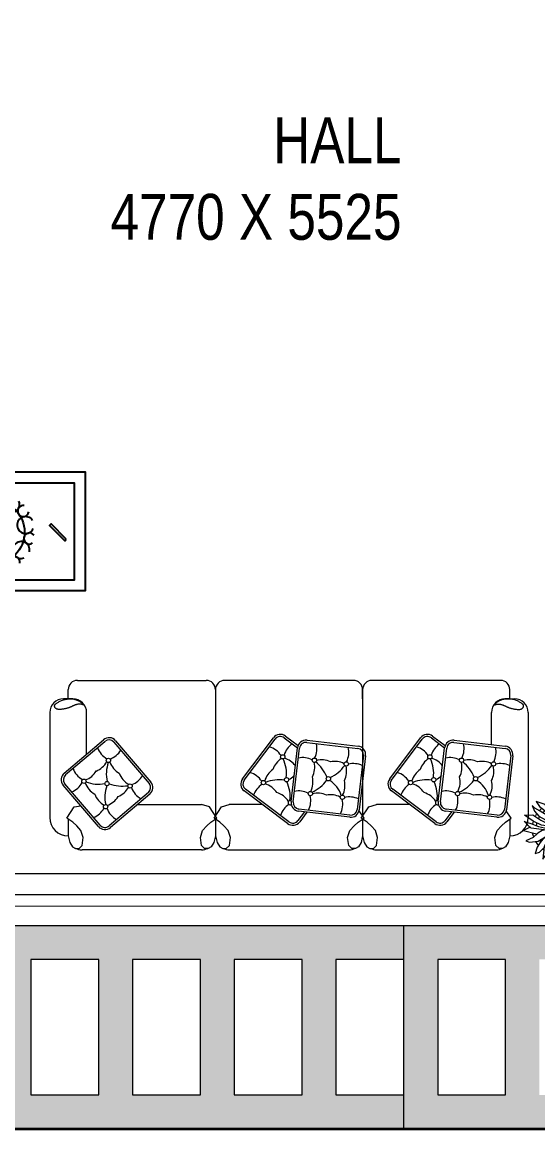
# Model space of a CAD drawing. Header units: millimetres. Extents: x 19543921 to 20171754, y -3528062 to -3222959.
# Drawn here: x 19586765 to 19589047, y -3297071 to -3292172 of the extents above; entities that cross this region are included whole.
import ezdxf

# ---------------------------------------------------------------- set-up
doc = ezdxf.new("R2010")
doc.units = ezdxf.units.MM
doc.header["$MEASUREMENT"] = 0
for name, color, linetype, lineweight in [('EDIFICIO', 5, 'Continuous', 0), ('ele 1', 24, 'Continuous', 35), ('FURNITURE', 34, 'Continuous', 5), ('hach', 8, 'Continuous', 0), ('text', 142, 'Continuous', 9), ('Windows', 4, 'Continuous', 13)]:
    doc.layers.add(name, color=color, linetype=linetype, lineweight=lineweight)
doc.layers.add('MUEBLES', color=1, linetype='Continuous')
doc.styles.add('DIM', font='arial.ttf', dxfattribs={"width": 0.8, "height": 45})
doc.linetypes.add('ZIGZAG', pattern='A,0.0001,-0.2,[131,ltypeshp.shx,S=0.2,R=0,X=-0.2,Y=0],-0.4,[131,ltypeshp.shx,S=0.2,R=180,X=0.2,Y=0],-0.2', length=0.8001)

# ---------------------------------------------------------------- blocks, each defined once
blk = doc.blocks.new('MACETERA')
at = {"color": 1}
blk.add_line((0, 0), (-0.0229, 0.006), dxfattribs=at)
for points in [[(0, 0), (-0.0087, 0.0433), (0.0011, 0.1319), (-0.0009, 0.1841), (0.0079, 0.2415), (0.0127, 0.254), (0.0205, 0.2175), (0.0244, 0.158), (0.0225, 0.1017), (0.0119, 0.0455)], [(-0.0229, 0.0493), (-0.0788, 0.0923), (-0.1304, 0.1236), (-0.1683, 0.1476), (-0.1898, 0.1674), (-0.1722, 0.1236), (-0.1401, 0.0871), (-0.0895, 0.06), (-0.0457, 0.036), (0, 0)], [(-0.0528, 0.1193), (-0.0924, 0.1747), (-0.1586, 0.1966), (-0.1352, 0.1591), (-0.072, 0.1121), (-0.0388, 0.0819)], [(-0.006, 0.0672), (-0.0252, 0.11), (-0.033, 0.182), (-0.069, 0.23), (-0.0866, 0.2373), (-0.0778, 0.1904), (-0.0447, 0.0965), (0, 0)], [(0.0243, 0.1529), (0.0585, 0.1945), (0.0751, 0.2248), (0.0741, 0.2425), (0.0858, 0.2248), (0.0799, 0.1966), (0.0429, 0.1361), (0.0172, 0.075)], [(0.0702, 0.0638), (0.1179, 0.0892), (0.1773, 0.0996), (0.2299, 0.1059), (0.1948, 0.0777), (0.1471, 0.0506), (0.114, 0.0391), (0.0848, 0.0287), (0, 0)], [(0.039, 0.0965), (0.0916, 0.1591), (0.0799, 0.1121)], [(-0.203, 0.0051), (-0.2521, -0.0193), (-0.1557, -0.0423)], [(-0.1012, -0.0141), (-0.1966, -0.0005), (-0.218, 0.0182), (-0.2345, 0.0401), (-0.2472, 0.0474), (-0.1995, 0.0339), (-0.143, 0.012), (-0.0768, -0.0026), (-0.0415, -0.0066)], [(0.054, -0.0422), (0.1296, -0.0683), (0.1783, -0.085), (0.2338, -0.0955), (0.188, -0.0673), (0.1345, -0.0402), (0, 0)], [(0.1647, 0.001), (0.226, -0.0204), (0.2532, -0.0131), (0.2231, -0.0381), (0.1705, -0.0308), (0.0511, -0.0153)], [(-0.0978, -0.0684), (-0.1304, -0.1059), (-0.1518, -0.1414), (-0.1674, -0.1883), (-0.1352, -0.1789), (-0.1021, -0.1455)], [(0.0196, -0.157), (0.0488, -0.1987), (0.0527, -0.1341)], [(0.042, -0.0882), (0.0527, -0.1341), (0.1033, -0.1946), (0.1354, -0.2112), (0.1228, -0.1852), (0.1013, -0.1351)]]:
    blk.add_lwpolyline(points, dxfattribs=at)
for points in [[(0, 0), (0.0069, 0.0339), (0.0322, 0.0934), (0.0877, 0.1163), (0.1305, 0.1643), (0.15, 0.206), (0.1383, 0.1413), (0.0984, 0.0975), (0.0828, 0.0777), (0.0527, 0.0443), (0.0283, 0.0276)], [(-0.034, 0.0088), (-0.1187, 0.0203), (-0.182, 0.0495), (-0.2452, 0.0954), (-0.1839, 0.0965), (-0.1255, 0.0568), (-0.0229, 0.006)], [(-0.0583, -0.0089), (-0.1138, -0.0172), (-0.1469, -0.037), (-0.182, -0.0694), (-0.2345, -0.0955), (-0.2073, -0.1038), (-0.144, -0.0965), (-0.0788, -0.0569), (0, 0)], [(0, 0), (-0.0632, -0.0715), (-0.1002, -0.1361), (-0.1099, -0.229), (-0.0885, -0.2008), (-0.0603, -0.1393)], [(0, 0), (-0.0213, -0.0736), (-0.0281, -0.1455), (-0.0165, -0.1935), (0.0069, -0.254), (0.0196, -0.1862), (0.0176, -0.1226), (0.003, -0.0715)], [(0, 0), (0.1237, 0.0276), (0.1666, 0.0433), (0.2006, 0.0412), (0.2406, 0.0349), (0.2532, 0.0287), (0.2269, 0.0182), (0.1851, 0.0005), (0.1374, 0.0015), (0.077, 0.0026)], [(0.0439, -0.0902), (0.0897, -0.1288), (0.1305, -0.1507), (0.1792, -0.1758), (0.1617, -0.1487), (0.1228, -0.1007), (0.0819, -0.06), (0.041, -0.0339), (0, 0)]]:
    blk.add_lwpolyline(points, close=True, dxfattribs=at)
at = {"layer": 'EDIFICIO', "color": 2}
for radius, start, end in [(0.1899, 112.18986, 117.04438), (0.1899, 90.18022, 100.43418), (0.1899, 75.62464, 83.19147), (0.1899, 52.51779, 69.5104), (0.1899, 145.27977, 152.18091), (0.1599, 147.07013, 153.37559), (0.1899, 128.2978, 136.36205), (0.1599, 125.36928, 134.04205), (0.1599, 112.71118, 115.42305), (0.1599, 89.99792, 100.85275), (0.1599, 80.76523, 81.29406), (0.1599, 62.33594, 71.60053), (0.1599, 53.32214, 57.94411), (0.1599, 36.11624, 45.90285), (0.1899, 31.74931, 46.17972), (0.1899, 163.84793, 170.26185), (0.1599, 165.50757, 172.45164), (0.1599, 15.195, 20.25689), (0.1899, 13.78435, 21.7469), (0.1899, 358.55985, 1.70023), (0.1899, 189.61752, 199.51332), (0.1599, 321.23554, 333.976), (0.1599, 343.07913, 350.61453), (0.1899, 341.49497, 350.88203), (0.1899, 210.27274, 220.91211), (0.1599, 213.07705, 217.80629), (0.1899, 233.62841, 237.12016), (0.1599, 246.0356, 261.18887), (0.1599, 276.71321, 278.08473), (0.1599, 288.72071, 294.03457), (0.1899, 305.67193, 310.64568), (0.1899, 319.29041, 335.10196), (0.1899, 245.92891, 264.89169), (0.1899, 275.54345, 282.59253), (0.1899, 285.07477, 296.59446)]:
    blk.add_arc((0.0001, -0.0031), radius, start, end, dxfattribs=at)
blk = doc.blocks.new('maceta1')
for radius in [0.2281, 0.0258]:
    blk.add_circle((0, 0.0258), radius)
for centre, radius, start, end in [((0.0456, 0.2894), 0.0404, 124.26167, 35.294), ((-0.1541, 0.2445), 0.0404, 169.26167, 80.294), ((-0.0521, 0.2612), 0.0617, 123.25437, 65.54304), ((0.1296, 0.2291), 0.0617, 78.25437, 20.54304), ((0.1296, 0.2291), 0.0617, 78.25437, 20.54304), ((-0.2032, 0.1554), 0.0617, 168.25437, 110.54304), ((0.2186, 0.18), 0.0404, 79.26167, 350.294), ((0.2186, 0.18), 0.0404, 79.26167, 350.294), ((-0.2636, 0.0714), 0.0404, 214.26167, 125.294), ((0.2353, 0.0779), 0.0617, 33.25437, 335.54304), ((-0.2353, -0.0262), 0.0617, 213.25437, 155.54304), ((0.2636, -0.0198), 0.0404, 34.26167, 305.294), ((0.2032, -0.1038), 0.0617, 348.25437, 290.54304), ((-0.2186, -0.1283), 0.0404, 259.26167, 170.294), ((-0.1296, -0.1774), 0.0617, 258.25437, 200.54304), ((0.0521, -0.2095), 0.0617, 303.25437, 245.54304), ((0.1541, -0.1928), 0.0404, 349.26167, 260.294), ((-0.0456, -0.2378), 0.0404, 304.26167, 215.294)]:
    blk.add_arc(centre, radius, start, end)
blk = doc.blocks.new('mes1233')
for points in [[(-0.55, 0), (-0.55, 0.9), (0, 0.9), (0, 0)], [(-0.5, 0.05), (-0.5, 0.85), (-0.05, 0.85), (-0.05, 0.05)], [(-0.3111, 0.8111), (-0.2403, 0.7405), (-0.2474, 0.7334), (-0.3181, 0.8041)]]:
    blk.add_lwpolyline(points, close=True)
blk.add_circle((-0.3309, 0.1548), 0.0407)
blk.add_arc((-0.3548, 0.1219), 0.0286, 344.6622, 123.5143)
at = {"xscale": -0.6383929807019431, "yscale": 0.6383929807019431, "zscale": 0.6383929807019431, "rotation": 180}
blk.add_blockref('maceta1', (-0.2786, 0.4884), dxfattribs=at)
blk = doc.blocks.new('block 1')
at = {"layer": 'EDIFICIO', "ltscale": 7}
blk.add_lwpolyline([(19598526, -3261222.8), (19598526, -3261522.8), (19599126, -3261522.8), (19599126, -3261222.8)], close=True, dxfattribs=at)

msp = doc.modelspace()

# ---------------------------------------------------------------- hatches: boundary and pattern name
at = {"layer": 'hach', "linetype": 'Continuous', "ltscale": 1000}
h = msp.add_hatch(dxfattribs=at)
h.set_pattern_fill('GRAVEL', color=256, scale=200)
h.set_pattern_definition([(228.0127875, (4702.881, -25671.991), (-1600, -1800), [26.9072, -2663.8176094]), (184.96974073, (4684.881, -25691.991), (2400, 200), [46.1736, -4571.1849522]), (132.51044708, (4638.881, -25695.991), (2000, -2200), [32.5576, -3223.2065192]), (267.273689006, (4560.881, -25745.991), (200, 4000), [42.0476, -4162.7116083]), (292.83365418, (4558.881, -25787.991), (-1000, 2400), [41.231, -4081.8746256]), (357.273689006, (4574.881, -25825.991), (-4000, 200), [42.0476, -4162.7116083]), (37.694240467, (4616.881, -25827.991), (-2600, -2000), [55.6058, -5504.9697098]), (72.255328375, (4660.881, -25793.991), (1400, 4400), [52.4976, -5197.2642994]), (121.429565615, (4676.881, -25743.991), (-1600, 2600), [42.19, -4176.814622]), (175.23635831, (4654.881, -25707.991), (2200, -200), [48.1664, -2360.1525158]), (222.397437798, (4606.881, -25703.991), (-2400, -2200), [62.2896, -6166.675001]), (138.81407483, (4758.881, -25747.991), (-1400, 1200), [21.2602, -2104.7689625]), (171.46923439, (4742.881, -25733.991), (2600, -400), [40.4474, -4004.3022832]), (225, (4702.88, -25727.99), (-2e-14, -200), [28.2842, -254.5585125]), (203.19859051, (4688.88, -25703.99), (1000, 400), [15.2316, -1507.9230212]), (291.80140949, (4674.88, -25709.99), (-200, 600), [21.5406, -1055.4923614]), (30.96375653, (4682.88, -25729.99), (600, 400), [34.9858, -1131.204579]), (161.56505118, (4712.88, -25711.99), (400, -200), [25.2982, -607.157332]), (16.389540334, (4558.881, -25709.991), (2000, 600), [35.44, -3508.5690293]), (70.34617594, (4592.881, -25699.991), (-800, -2200.000000001), [29.7322, -2943.4815495]), (293.19859051, (4712.88, -25671.99), (-400, 1000), [30.463, -1492.6916212]), (343.610459666, (4724.881, -25699.991), (-2000, 600), [35.44, -3508.5690293]), (339.44395478, (4558.88, -25833.99), (-1000, 400), [34.176, -1674.624749]), (294.77514057, (4590.881, -25845.991), (-1000, 2200), [28.6356, -2834.9286127]), (66.80140949, (4714.88, -25871.99), (400, 1000), [30.463, -1492.6916212]), (17.354024636, (4726.881, -25843.991), (-2600, -800), [33.5262, -3319.0847228]), (69.44395478, (4616.88, -25871.99), (-400, -1000), [17.088, -1691.712749]), (101.30993247, (4702.88, -25871.99), (-200, 800), [10.198, -1009.6059027]), (165.96375653, (4700.88, -25861.99), (600, -200), [41.231, -783.3901251]), (186.00900596, (4660.881, -25851.991), (2000, 200), [38.21, -3782.784635]), (303.69006753, (4682.88, -25747.99), (-200, 400), [28.8444, -692.265855]), (353.157226587, (4698.881, -25771.991), (3400, -400), [50.3588, -4985.5125248]), (60.9453959, (4748.881, -25777.991), (-800, -1400), [20.5912, -2038.5348282]), (90, (4758.88, -25760), (-200, 200), [12, -188]), (120.25643716, (4656.881, -25845.991), (800, -1400), [27.7848, -2750.7039979]), (48.0127875, (4642.881, -25821.991), (1600, 1800), [53.8144, -2636.9104094]), (0, (4678.88, -25782), (200, 200), [52, -148]), (325.30484647, (4730.881, -25781.991), (2000, -1400), [31.6228, -3130.6548602]), (254.0546041, (4756.88, -25799.99), (-200, -800), [29.1204, -1426.9015779]), (207.645975364, (4748.881, -25827.991), (-3800, -2000), [47.413, -4693.8948365]), (175.42607874, (4706.881, -25849.991), (-2600, 200), [50.1598, -4965.8146816])])
h.paths.add_polyline_path([(19588454.1, -3297071.4), (19588454.1, -3296921.4), (19588154.1, -3296921.4), (19588154.1, -3296321.4), (19588454.1, -3296321.4), (19588454.1, -3296171.4), (19583504.1, -3296171.4), (19583504.1, -3297071.4)])
h.paths.add_polyline_path([(19586804.1, -3296921.4), (19586804.1, -3296321.4), (19587104.1, -3296321.4), (19587104.1, -3296921.4)], flags=16)
h.paths.add_polyline_path([(19586654.1, -3296921.4), (19586354.1, -3296921.4), (19586354.1, -3296321.4), (19586654.1, -3296321.4)], flags=16)
h.paths.add_polyline_path([(19587254.1, -3296921.4), (19587254.1, -3296321.4), (19587554.1, -3296321.4), (19587554.1, -3296921.4)], flags=16)
h.paths.add_polyline_path([(19586204.1, -3296921.4), (19585904.1, -3296921.4), (19585904.1, -3296321.4), (19586204.1, -3296321.4)], flags=16)
h.paths.add_polyline_path([(19587704.1, -3296921.4), (19587704.1, -3296321.4), (19588004.1, -3296321.4), (19588004.1, -3296921.4)], flags=16)
h.paths.add_polyline_path([(19585754.1, -3296921.4), (19585454.1, -3296921.4), (19585454.1, -3296321.4), (19585754.1, -3296321.4)], flags=16)
h.paths.add_polyline_path([(19585304.1, -3296921.4), (19585004.1, -3296921.4), (19585004.1, -3296321.4), (19585304.1, -3296321.4)], flags=16)
h.paths.add_polyline_path([(19584854.1, -3296921.4), (19584554.1, -3296921.4), (19584554.1, -3296321.4), (19584854.1, -3296321.4)], flags=16)
h.paths.add_polyline_path([(19584404.1, -3296921.4), (19584104.1, -3296921.4), (19584104.1, -3296321.4), (19584404.1, -3296321.4)], flags=16)
h.paths.add_polyline_path([(19583954.1, -3296921.4), (19583654.1, -3296921.4), (19583654.1, -3296321.4), (19583954.1, -3296321.4)], flags=16)
h = msp.add_hatch(dxfattribs=at)
h.set_pattern_fill('GRAVEL', color=256, scale=100)
h.set_pattern_definition([(228.012787504, (4630.881, -25771.991), (-800, -900), [13.4536, -1331.9088047]), (184.969740728, (4621.881, -25781.991), (1200, 100), [23.0868, -2285.5924761]), (132.510447078, (4598.881, -25783.991), (1000, -1100), [16.2788, -1611.6032596]), (267.273689006, (4559.881, -25808.991), (100, 2000), [21.0238, -2081.35580416]), (292.833654178, (4558.881, -25829.991), (-500, 1200), [20.6155, -2040.9373128]), (357.273689006, (4566.881, -25848.991), (-2000, 100), [21.0238, -2081.35580416]), (37.694240467, (4587.881, -25849.991), (-1300, -1000), [27.8029, -2752.4848549]), (72.255328375, (4609.881, -25832.991), (700, 2200), [26.2488, -2598.6321497]), (121.429565615, (4617.881, -25807.991), (-800, 1300), [21.095, -2088.40731097]), (175.23635831, (4606.881, -25789.991), (1100, -100), [24.0832, -1180.0762579]), (222.397437798, (4582.881, -25787.991), (-1200, -1100), [31.1448, -3083.3375005]), (138.814074834, (4658.881, -25809.991), (-700, 600), [10.6301, -1052.38448127]), (171.46923439, (4650.881, -25802.991), (1300, -200), [20.2237, -2002.1511416]), (225, (4630.88, -25799.99), (-1e-14, -100), [14.1421, -127.27925624]), (203.198590514, (4623.881, -25787.991), (500, 200), [7.6158, -753.9615106]), (291.80140949, (4616.881, -25790.991), (-100, 300), [10.7703, -527.7461807]), (30.96375653, (4620.881, -25800.991), (300, 200), [17.4929, -565.6022895]), (161.56505118, (4635.88, -25791.99), (200, -100), [12.6491, -303.578666]), (16.389540334, (4558.881, -25790.991), (1000, 300), [17.72, -1754.28451467]), (70.34617594, (4575.881, -25785.991), (-400.0000000001, -1100.0000000003), [14.8661, -1471.74077473]), (293.198590514, (4635.881, -25771.991), (-200, 500), [15.2315, -746.3458106]), (343.610459666, (4641.881, -25785.991), (-1000, 300), [17.72, -1754.28451467]), (339.44395478, (4558.881, -25852.991), (-500, 200), [17.088, -837.31237453]), (294.77514057, (4574.881, -25858.991), (-500, 1100), [14.3178, -1417.46430633]), (66.80140949, (4636.881, -25871.991), (200, 500), [15.2315, -746.3458106]), (17.354024636, (4642.881, -25857.991), (-1300, -400), [16.7631, -1659.5423614]), (69.44395478, (4587.881, -25871.991), (-200, -500), [8.544, -845.85637453]), (101.30993247, (4630.881, -25871.991), (-100, 400), [5.099, -504.80295136]), (165.96375653, (4629.88, -25866.99), (300, -100), [20.6155, -391.69506256]), (186.009005957, (4609.881, -25861.991), (1000, 100), [19.105, -1891.39231745]), (303.69006753, (4620.88, -25809.99), (-100, 200), [14.4222, -346.13292755]), (353.157226587, (4628.881, -25821.991), (1700, -200), [25.1794, -2492.7562624]), (60.9453959, (4653.881, -25824.991), (-400, -700), [10.2956, -1019.2674141]), (90, (4658.88, -25815.99), (-100, 100), [6, -94]), (120.256437164, (4607.881, -25858.991), (400, -700), [13.8924, -1375.35199894]), (48.012787504, (4600.881, -25846.991), (800, 900), [26.9072, -1318.4552047]), (0, (4618.88, -25826.99), (100, 100), [26, -74]), (325.30484647, (4644.881, -25826.991), (1000, -700), [15.8114, -1565.3274301]), (254.0546041, (4657.881, -25835.991), (-100, -400), [14.5602, -713.45078893]), (207.645975364, (4653.881, -25849.991), (-1900, -1000), [23.7065, -2346.94741823]), (175.42607874, (4632.881, -25860.991), (-1300, 100), [25.0799, -2482.9073408])])
h.paths.add_polyline_path([(19592654.1, -3296321.4), (19592954.1, -3296321.4), (19592954.1, -3296921.4), (19592654.1, -3296921.4)], flags=16)
h.paths.add_polyline_path([(19592204.1, -3296321.4), (19592504.1, -3296321.4), (19592504.1, -3296921.4), (19592204.1, -3296921.4)], flags=16)
h.paths.add_polyline_path([(19593104.1, -3296321.4), (19593404.1, -3296321.4), (19593404.1, -3296921.4), (19593104.1, -3296921.4)], flags=16)
h.paths.add_polyline_path([(19591754.1, -3296321.4), (19592054.1, -3296321.4), (19592054.1, -3296921.4), (19591754.1, -3296921.4)], flags=16)
h.paths.add_polyline_path([(19593554.1, -3296321.4), (19593854.1, -3296321.4), (19593854.1, -3296921.4), (19593554.1, -3296921.4)], flags=16)
h.paths.add_polyline_path([(19591304.1, -3296321.4), (19591604.1, -3296321.4), (19591604.1, -3296921.4), (19591304.1, -3296921.4)], flags=16)
h.paths.add_polyline_path([(19594004.1, -3296321.4), (19594304.1, -3296321.4), (19594304.1, -3296921.4), (19594004.1, -3296921.4)], flags=16)
h.paths.add_polyline_path([(19590854.1, -3296321.4), (19591154.1, -3296321.4), (19591154.1, -3296921.4), (19590854.1, -3296921.4)], flags=16)
h.paths.add_polyline_path([(19594454.1, -3296321.4), (19594754.1, -3296321.4), (19594754.1, -3296921.4), (19594454.1, -3296921.4)], flags=16)
h.paths.add_polyline_path([(19590404.1, -3296321.4), (19590704.1, -3296321.4), (19590704.1, -3296921.4), (19590404.1, -3296921.4)], flags=16)
h.paths.add_polyline_path([(19594904.1, -3296321.4), (19595204.1, -3296321.4), (19595204.1, -3296921.4), (19594904.1, -3296921.4)], flags=16)
h.paths.add_polyline_path([(19589954.1, -3296321.4), (19590254.1, -3296321.4), (19590254.1, -3296921.4), (19589954.1, -3296921.4)], flags=16)
h.paths.add_polyline_path([(19595354.1, -3296321.4), (19595654.1, -3296321.4), (19595654.1, -3296921.4), (19595354.1, -3296921.4)], flags=16)
h.paths.add_polyline_path([(19589504.1, -3296321.4), (19589804.1, -3296321.4), (19589804.1, -3296921.4), (19589504.1, -3296921.4)], flags=16)
h.paths.add_polyline_path([(19589354.1, -3296321.4), (19589354.1, -3296921.4), (19589054.1, -3296921.4), (19589054.1, -3296321.4)], flags=16)
h.paths.add_polyline_path([(19588904.1, -3296321.4), (19588904.1, -3296921.4), (19588604.1, -3296921.4), (19588604.1, -3296321.4)], flags=16)
h.paths.add_polyline_path([(19595654.1, -3297071.4), (19595654.1, -3296171.4), (19588454.1, -3296171.4), (19588454.1, -3297071.4)])

# ---------------------------------------------------------------- linework, layer by layer
at = {"layer": 'EDIFICIO', "linetype": 'Continuous', "ltscale": 1000}
for p, q in [((19583504.1, -3296171.4), (19596704.1, -3296171.4)), ((19588454.1, -3297071.4), (19588454.1, -3296171.4)), ((19583504.1, -3297071.4), (19596704.1, -3297071.4))]:
    msp.add_line(p, q, dxfattribs=at)
at = {"layer": 'ele 1', "color": 30, "linetype": 'ZIGZAG', "ltscale": 100, "true_color": 0xf26722}
msp.add_lwpolyline([(19597154.1, -3282136.4), (19582609.9, -3282136.4), (19582609.9, -3297071.4), (19597454.1, -3297071.4)], dxfattribs=at)
at = {"layer": 'FURNITURE'}
for p, q in [((19587009.9, -3295086.2), (19587579.9, -3295086.2)), ((19588231.4, -3295086.2), (19587661.4, -3295086.2)), ((19588882.8, -3295086.2), (19588312.8, -3295086.2)), ((19586947.8, -3295172.4), (19586952, -3295171.2)), ((19586989.6, -3295167.6), (19586948.9, -3295167.6)), ((19586952, -3295171.2), (19586956.2, -3295170.2)), ((19586956.2, -3295170.2), (19586960.4, -3295169.3)), ((19586960.4, -3295169.3), (19586964.5, -3295168.7)), ((19586964.5, -3295168.7), (19586968.4, -3295168.3)), ((19586968.4, -3295168.3), (19586972.2, -3295168)), ((19586969.2, -3295167.6), (19586969.2, -3295126.9)), ((19586972.2, -3295168), (19586975.7, -3295167.8)), ((19586975.7, -3295167.8), (19586978.9, -3295167.7)), ((19586978.9, -3295167.7), (19586981.7, -3295167.6)), ((19586981.7, -3295167.6), (19586984, -3295167.6)), ((19586984, -3295167.6), (19586985.9, -3295167.6)), ((19586985.9, -3295167.6), (19586987.3, -3295167.6)), ((19586987.3, -3295167.6), (19586988.5, -3295167.7)), ((19586988.5, -3295167.7), (19586989.6, -3295167.8)), ((19586989.6, -3295167.8), (19586990.8, -3295168.1)), ((19586990.8, -3295168.1), (19586992, -3295168.4)), ((19586992, -3295168.4), (19586993.6, -3295168.9)), ((19586993.6, -3295168.9), (19586995.6, -3295169.5)), ((19586995.6, -3295169.5), (19586998.1, -3295170.3)), ((19586998.1, -3295170.3), (19587001, -3295171.3)), ((19587620.7, -3295126.9), (19587620.7, -3295687)), ((19587620.7, -3295126.9), (19587620.7, -3295167.6)), ((19588272.1, -3295167.6), (19588272.1, -3295126.9)), ((19588272.1, -3295126.9), (19588272.1, -3295687)), ((19588272.1, -3295126.9), (19588272.1, -3295687)), ((19588894.7, -3295170.3), (19588891.7, -3295171.3)), ((19588897.2, -3295169.5), (19588894.7, -3295170.3)), ((19588899.2, -3295168.9), (19588897.2, -3295169.5)), ((19588900.7, -3295168.4), (19588899.2, -3295168.9)), ((19588902, -3295168.1), (19588900.7, -3295168.4)), ((19588903.1, -3295167.8), (19588902, -3295168.1)), ((19588904.2, -3295167.7), (19588903.1, -3295167.8)), ((19588903.2, -3295167.6), (19588943.9, -3295167.6)), ((19588905.4, -3295167.6), (19588904.2, -3295167.7)), ((19588906.9, -3295167.6), (19588905.4, -3295167.6)), ((19588908.7, -3295167.6), (19588906.9, -3295167.6)), ((19588911, -3295167.6), (19588908.7, -3295167.6)), ((19588913.8, -3295167.7), (19588911, -3295167.6)), ((19588917, -3295167.8), (19588913.8, -3295167.7)), ((19588920.5, -3295168), (19588917, -3295167.8)), ((19588924.3, -3295168.3), (19588920.5, -3295168)), ((19588923.5, -3295167.6), (19588923.5, -3295126.9)), ((19588928.3, -3295168.7), (19588924.3, -3295168.3)), ((19588932.4, -3295169.3), (19588928.3, -3295168.7)), ((19588936.6, -3295170.2), (19588932.4, -3295169.3)), ((19588940.7, -3295171.2), (19588936.6, -3295170.2)), ((19588944.9, -3295172.4), (19588940.7, -3295171.2)), ((19586908.8, -3295198.1), (19586909.1, -3295197)), ((19586908.8, -3295199.3), (19586908.8, -3295198.1)), ((19586908.8, -3295200.4), (19586908.8, -3295199.3)), ((19586908.9, -3295201.5), (19586908.8, -3295200.4)), ((19586909.2, -3295202.5), (19586908.9, -3295201.5)), ((19586909.1, -3295197), (19586909.5, -3295195.7)), ((19586909.5, -3295203.5), (19586909.2, -3295202.5)), ((19586909.5, -3295195.7), (19586910, -3295194.5)), ((19586909.8, -3295204.5), (19586909.5, -3295203.5)), ((19586910.3, -3295205.4), (19586909.8, -3295204.5)), ((19586910, -3295194.5), (19586910.8, -3295193.2)), ((19586910.7, -3295206.3), (19586910.3, -3295205.4)), ((19586911.3, -3295207.2), (19586910.7, -3295206.3)), ((19586910.8, -3295193.2), (19586911.8, -3295191.9)), ((19586911.9, -3295208), (19586911.3, -3295207.2)), ((19586911.8, -3295191.9), (19586913, -3295190.6)), ((19586912.6, -3295208.9), (19586911.9, -3295208)), ((19586913.4, -3295209.7), (19586912.6, -3295208.9)), ((19586913, -3295190.6), (19586914.5, -3295189.2)), ((19586914.2, -3295210.5), (19586913.4, -3295209.7)), ((19586915.1, -3295211.2), (19586914.2, -3295210.5)), ((19586914.5, -3295189.2), (19586916.2, -3295187.8)), ((19586916.2, -3295212), (19586915.1, -3295211.2)), ((19586916.2, -3295187.8), (19586918.2, -3295186.4)), ((19586917.5, -3295212.6), (19586916.2, -3295212)), ((19586919, -3295213.2), (19586917.5, -3295212.6)), ((19586918.2, -3295186.4), (19586920.4, -3295184.9)), ((19586920.7, -3295213.7), (19586919, -3295213.2)), ((19586920.4, -3295184.9), (19586923, -3295183.4)), ((19586922.7, -3295214.1), (19586920.7, -3295213.7)), ((19586925.1, -3295214.4), (19586922.7, -3295214.1)), ((19586923, -3295183.4), (19586925.8, -3295181.8)), ((19586927.8, -3295214.5), (19586925.1, -3295214.4)), ((19586925.8, -3295181.8), (19586928.9, -3295180.1)), ((19586930.8, -3295214.6), (19586927.8, -3295214.5)), ((19586928.9, -3295180.1), (19586932.3, -3295178.5)), ((19586934.1, -3295214.5), (19586930.8, -3295214.6)), ((19586932.3, -3295178.5), (19586936, -3295176.9)), ((19586937.6, -3295214.3), (19586934.1, -3295214.5)), ((19586936, -3295176.9), (19586939.8, -3295175.3)), ((19586941.1, -3295214), (19586937.6, -3295214.3)), ((19586939.8, -3295175.3), (19586943.8, -3295173.8)), ((19586944.7, -3295213.6), (19586941.1, -3295214)), ((19586943.8, -3295173.8), (19586947.8, -3295172.4)), ((19586948.3, -3295213.1), (19586944.7, -3295213.6)), ((19586951.8, -3295212.5), (19586948.3, -3295213.1)), ((19586955.1, -3295211.9), (19586951.8, -3295212.5)), ((19586958.3, -3295211.2), (19586955.1, -3295211.9)), ((19586961.4, -3295210.5), (19586958.3, -3295211.2)), ((19586964.3, -3295209.7), (19586961.4, -3295210.5)), ((19586967.1, -3295208.9), (19586964.3, -3295209.7)), ((19586969.7, -3295208), (19586967.1, -3295208.9)), ((19586972.2, -3295207.1), (19586969.7, -3295208)), ((19586974.6, -3295206.2), (19586972.2, -3295207.1)), ((19586976.9, -3295205.3), (19586974.6, -3295206.2)), ((19586979.1, -3295204.4), (19586976.9, -3295205.3)), ((19586981.1, -3295203.5), (19586979.1, -3295204.4)), ((19586983.1, -3295202.6), (19586981.1, -3295203.5)), ((19586985, -3295201.6), (19586983.1, -3295202.6)), ((19586986.8, -3295200.8), (19586985, -3295201.6)), ((19586988.6, -3295199.9), (19586986.8, -3295200.8)), ((19586990.3, -3295199.1), (19586988.6, -3295199.9)), ((19586992, -3295198.3), (19586990.3, -3295199.1)), ((19586993.7, -3295197.6), (19586992, -3295198.3)), ((19586995.4, -3295196.8), (19586993.7, -3295197.6)), ((19586997, -3295196.2), (19586995.4, -3295196.8)), ((19586998.7, -3295195.5), (19586997, -3295196.2)), ((19587000.4, -3295194.9), (19586998.7, -3295195.5)), ((19587002.1, -3295194.3), (19587000.4, -3295194.9)), ((19587001, -3295171.3), (19587004.3, -3295172.5)), ((19587003.8, -3295193.8), (19587002.1, -3295194.3)), ((19587005.6, -3295193.3), (19587003.8, -3295193.8)), ((19587004.3, -3295172.5), (19587007.9, -3295173.8)), ((19587007.4, -3295192.8), (19587005.6, -3295193.3)), ((19587009.2, -3295192.3), (19587007.4, -3295192.8)), ((19587007.9, -3295173.8), (19587011.6, -3295175.3)), ((19587011.1, -3295191.9), (19587009.2, -3295192.3)), ((19587012.9, -3295191.6), (19587011.1, -3295191.9)), ((19587011.6, -3295175.3), (19587015.3, -3295176.9)), ((19587014.7, -3295191.3), (19587012.9, -3295191.6)), ((19587016.5, -3295191.1), (19587014.7, -3295191.3)), ((19587015.3, -3295176.9), (19587018.9, -3295178.7)), ((19587018.3, -3295190.9), (19587016.5, -3295191.1)), ((19587020.1, -3295190.9), (19587018.3, -3295190.9)), ((19587018.9, -3295178.7), (19587022.4, -3295180.5)), ((19587021.7, -3295190.9), (19587020.1, -3295190.9)), ((19587023.4, -3295191), (19587021.7, -3295190.9)), ((19587022.4, -3295180.5), (19587025.6, -3295182.5)), ((19587025, -3295191.1), (19587023.4, -3295191)), ((19587026.6, -3295191.4), (19587025, -3295191.1)), ((19587025.6, -3295182.5), (19587028.4, -3295184.6)), ((19587028.2, -3295191.7), (19587026.6, -3295191.4)), ((19587029.7, -3295192.1), (19587028.2, -3295191.7)), ((19587028.4, -3295184.6), (19587031, -3295186.6)), ((19587031.2, -3295192.6), (19587029.7, -3295192.1)), ((19587031, -3295186.6), (19587033.1, -3295188.5)), ((19587032.7, -3295193.2), (19587031.2, -3295192.6)), ((19587034.1, -3295193.8), (19587032.7, -3295193.2)), ((19587033.1, -3295188.5), (19587035, -3295190.4)), ((19587035.4, -3295194.3), (19587034.1, -3295193.8)), ((19587035, -3295190.4), (19587036.4, -3295192)), ((19587036.5, -3295194.8), (19587035.4, -3295194.3)), ((19587036.4, -3295192), (19587037.4, -3295193.3)), ((19587037.3, -3295195), (19587036.5, -3295194.8)), ((19587037.9, -3295195.1), (19587037.3, -3295195)), ((19587037.4, -3295193.3), (19587038, -3295194.2)), ((19587038.1, -3295194.8), (19587037.9, -3295195.1)), ((19587038, -3295194.2), (19587038.1, -3295194.8)), ((19588854.8, -3295194.2), (19588854.6, -3295194.8)), ((19588854.6, -3295194.8), (19588854.8, -3295195.1)), ((19588855.3, -3295193.3), (19588854.8, -3295194.2)), ((19588854.8, -3295195.1), (19588855.4, -3295195)), ((19588856.4, -3295192), (19588855.3, -3295193.3)), ((19588855.4, -3295195), (19588856.3, -3295194.8)), ((19588856.3, -3295194.8), (19588857.4, -3295194.3)), ((19588857.8, -3295190.4), (19588856.4, -3295192)), ((19588857.4, -3295194.3), (19588858.6, -3295193.8)), ((19588859.6, -3295188.5), (19588857.8, -3295190.4)), ((19588858.6, -3295193.8), (19588860, -3295193.2)), ((19588861.8, -3295186.6), (19588859.6, -3295188.5)), ((19588860, -3295193.2), (19588861.5, -3295192.6)), ((19588861.5, -3295192.6), (19588863, -3295192.1)), ((19588864.3, -3295184.6), (19588861.8, -3295186.6)), ((19588863, -3295192.1), (19588864.6, -3295191.7)), ((19588867.2, -3295182.5), (19588864.3, -3295184.6)), ((19588864.6, -3295191.7), (19588866.1, -3295191.4)), ((19588866.1, -3295191.4), (19588867.7, -3295191.1)), ((19588870.4, -3295180.5), (19588867.2, -3295182.5)), ((19588867.7, -3295191.1), (19588869.3, -3295191)), ((19588869.3, -3295191), (19588871, -3295190.9)), ((19588873.8, -3295178.7), (19588870.4, -3295180.5)), ((19588871, -3295190.9), (19588872.7, -3295190.9)), ((19588872.7, -3295190.9), (19588874.4, -3295190.9)), ((19588877.4, -3295176.9), (19588873.8, -3295178.7)), ((19588874.4, -3295190.9), (19588876.2, -3295191.1)), ((19588876.2, -3295191.1), (19588878, -3295191.3)), ((19588881.2, -3295175.3), (19588877.4, -3295176.9)), ((19588878, -3295191.3), (19588879.8, -3295191.6)), ((19588879.8, -3295191.6), (19588881.7, -3295191.9)), ((19588884.8, -3295173.8), (19588881.2, -3295175.3)), ((19588881.7, -3295191.9), (19588883.5, -3295192.3)), ((19588883.5, -3295192.3), (19588885.4, -3295192.8)), ((19588888.4, -3295172.5), (19588884.8, -3295173.8)), ((19588885.4, -3295192.8), (19588887.2, -3295193.3)), ((19588887.2, -3295193.3), (19588888.9, -3295193.8)), ((19588891.7, -3295171.3), (19588888.4, -3295172.5)), ((19588888.9, -3295193.8), (19588890.7, -3295194.3)), ((19588890.7, -3295194.3), (19588892.4, -3295194.9)), ((19588892.4, -3295194.9), (19588894.1, -3295195.5)), ((19588894.1, -3295195.5), (19588895.7, -3295196.2)), ((19588895.7, -3295196.2), (19588897.4, -3295196.8)), ((19588897.4, -3295196.8), (19588899, -3295197.6)), ((19588899, -3295197.6), (19588900.7, -3295198.3)), ((19588900.7, -3295198.3), (19588902.4, -3295199.1)), ((19588902.4, -3295199.1), (19588904.1, -3295199.9)), ((19588904.1, -3295199.9), (19588905.9, -3295200.8)), ((19588905.9, -3295200.8), (19588907.8, -3295201.6)), ((19588907.8, -3295201.6), (19588909.6, -3295202.6)), ((19588909.6, -3295202.6), (19588911.6, -3295203.5)), ((19588911.6, -3295203.5), (19588913.7, -3295204.4)), ((19588913.7, -3295204.4), (19588915.8, -3295205.3)), ((19588915.8, -3295205.3), (19588918.1, -3295206.2)), ((19588918.1, -3295206.2), (19588920.5, -3295207.1)), ((19588920.5, -3295207.1), (19588923, -3295208)), ((19588923, -3295208), (19588925.7, -3295208.9)), ((19588925.7, -3295208.9), (19588928.4, -3295209.7)), ((19588928.4, -3295209.7), (19588931.3, -3295210.5)), ((19588931.3, -3295210.5), (19588934.4, -3295211.2)), ((19588934.4, -3295211.2), (19588937.6, -3295211.9)), ((19588937.6, -3295211.9), (19588940.9, -3295212.5)), ((19588940.9, -3295212.5), (19588944.4, -3295213.1)), ((19588944.4, -3295213.1), (19588948, -3295213.6)), ((19588949, -3295173.8), (19588944.9, -3295172.4)), ((19588948, -3295213.6), (19588951.6, -3295214)), ((19588953, -3295175.3), (19588949, -3295173.8)), ((19588951.6, -3295214), (19588955.2, -3295214.3)), ((19588956.8, -3295176.9), (19588953, -3295175.3)), ((19588955.2, -3295214.3), (19588958.6, -3295214.5)), ((19588960.4, -3295178.5), (19588956.8, -3295176.9)), ((19588958.6, -3295214.5), (19588961.9, -3295214.6)), ((19588963.8, -3295180.1), (19588960.4, -3295178.5)), ((19588961.9, -3295214.6), (19588964.9, -3295214.5)), ((19588966.9, -3295181.8), (19588963.8, -3295180.1)), ((19588964.9, -3295214.5), (19588967.6, -3295214.4)), ((19588969.8, -3295183.4), (19588966.9, -3295181.8)), ((19588967.6, -3295214.4), (19588970, -3295214.1)), ((19588972.3, -3295184.9), (19588969.8, -3295183.4)), ((19588970, -3295214.1), (19588972, -3295213.7)), ((19588972, -3295213.7), (19588973.8, -3295213.2)), ((19588974.6, -3295186.4), (19588972.3, -3295184.9)), ((19588973.8, -3295213.2), (19588975.3, -3295212.6)), ((19588976.5, -3295187.8), (19588974.6, -3295186.4)), ((19588975.3, -3295212.6), (19588976.5, -3295212)), ((19588978.3, -3295189.2), (19588976.5, -3295187.8)), ((19588976.5, -3295212), (19588977.6, -3295211.2)), ((19588977.6, -3295211.2), (19588978.5, -3295210.5)), ((19588979.7, -3295190.6), (19588978.3, -3295189.2)), ((19588978.5, -3295210.5), (19588979.4, -3295209.7)), ((19588979.4, -3295209.7), (19588980.1, -3295208.9)), ((19588980.9, -3295191.9), (19588979.7, -3295190.6)), ((19588980.1, -3295208.9), (19588980.8, -3295208)), ((19588980.8, -3295208), (19588981.4, -3295207.2)), ((19588981.9, -3295193.2), (19588980.9, -3295191.9)), ((19588981.4, -3295207.2), (19588982, -3295206.3)), ((19588982.7, -3295194.5), (19588981.9, -3295193.2)), ((19588982, -3295206.3), (19588982.5, -3295205.4)), ((19588982.5, -3295205.4), (19588982.9, -3295204.5)), ((19588983.3, -3295195.7), (19588982.7, -3295194.5)), ((19588982.9, -3295204.5), (19588983.3, -3295203.5)), ((19588983.7, -3295197), (19588983.3, -3295195.7)), ((19588983.3, -3295203.5), (19588983.6, -3295202.5)), ((19588983.6, -3295202.5), (19588983.8, -3295201.5)), ((19588983.9, -3295198.1), (19588983.7, -3295197)), ((19588983.8, -3295201.5), (19588983.9, -3295200.4)), ((19588984, -3295199.3), (19588983.9, -3295198.1)), ((19588983.9, -3295200.4), (19588984, -3295199.3)), ((19586887.8, -3295228.7), (19586887.8, -3295693)), ((19587050.7, -3295412), (19587050.7, -3295228.7)), ((19588842.1, -3295370.4), (19588842.1, -3295228.7)), ((19589004.9, -3295228.7), (19589004.9, -3295693)), ((19586951.6, -3295496.2), (19587125.1, -3295348.7)), ((19586957.8, -3295503.4), (19587131.3, -3295356)), ((19587171.6, -3295359.2), (19587327.1, -3295542.2)), ((19587178.8, -3295353.1), (19587334.4, -3295536.1)), ((19587740.4, -3295522.2), (19587877.1, -3295340.1)), ((19587748, -3295527.9), (19587884.7, -3295345.8)), ((19587924.7, -3295340.1), (19587983.6, -3295384.4)), ((19587930.4, -3295332.5), (19587986.2, -3295374.4)), ((19588391.8, -3295522.2), (19588528.5, -3295340.1)), ((19588399.5, -3295527.9), (19588536.1, -3295345.8)), ((19588576.1, -3295340.1), (19588635, -3295384.4)), ((19588581.8, -3295332.5), (19588637.6, -3295374.4)), ((19587102.8, -3295732.9), (19586947.3, -3295549.9)), ((19587110.1, -3295726.7), (19586954.5, -3295543.7)), ((19587323.8, -3295582.5), (19587150.4, -3295730)), ((19587330, -3295589.8), (19587156.5, -3295737.2)), ((19587940.1, -3295719.7), (19587748, -3295575.5)), ((19587945.8, -3295712.1), (19587753.7, -3295567.9)), ((19588591.6, -3295719.7), (19588399.5, -3295575.5)), ((19588597.3, -3295712.1), (19588405.2, -3295567.9)), ((19586963.2, -3295696.2), (19586996.1, -3295645.6)), ((19586996.1, -3295645.6), (19587025.1, -3295641.4)), ((19587276.9, -3295634.9), (19587559.6, -3295634.9)), ((19587593.8, -3295645.6), (19587559.6, -3295634.9)), ((19587626.7, -3295696.2), (19587593.8, -3295645.6)), ((19587614.7, -3295696.2), (19587647.6, -3295645.6)), ((19587647.6, -3295645.6), (19587681.7, -3295634.9)), ((19587827.1, -3295634.9), (19587681.7, -3295634.9)), ((19588266.1, -3295696.2), (19588299, -3295645.6)), ((19588299, -3295645.6), (19588333.2, -3295634.9)), ((19588478.5, -3295634.9), (19588333.2, -3295634.9)), ((19586988.9, -3295713.1), (19586963.2, -3295696.2)), ((19586969.2, -3295700.1), (19586969.2, -3295774.8)), ((19587601, -3295713.1), (19587626.7, -3295696.2)), ((19587640.3, -3295713.1), (19587614.7, -3295696.2)), ((19587620.7, -3295700.1), (19587620.7, -3295774.8)), ((19587620.7, -3295700.1), (19587620.7, -3295774.8)), ((19588014.5, -3295668.2), (19587985.8, -3295706.4)), ((19588025.4, -3295669.5), (19587993.5, -3295712.1)), ((19588252.4, -3295713.1), (19588278.1, -3295696.2)), ((19588278.1, -3295696.2), (19588256.5, -3295662.9)), ((19588291.7, -3295713.1), (19588266.1, -3295696.2)), ((19588272.1, -3295700.1), (19588272.1, -3295774.8)), ((19588272.1, -3295700.1), (19588272.1, -3295774.8)), ((19588665.9, -3295668.2), (19588637.3, -3295706.4)), ((19588676.9, -3295669.5), (19588644.9, -3295712.1)), ((19588903.8, -3295713.1), (19588929.5, -3295696.2)), ((19588929.5, -3295696.2), (19588907.9, -3295662.9)), ((19588923.5, -3295700.1), (19588923.5, -3295774.8)), ((19587006.7, -3295729.9), (19586988.9, -3295713.1)), ((19587025.7, -3295750), (19587006.7, -3295729.9)), ((19587035.6, -3295782.2), (19587025.7, -3295750)), ((19587554.3, -3295782.2), (19587564.1, -3295750)), ((19587564.1, -3295750), (19587583.2, -3295729.9)), ((19587583.2, -3295729.9), (19587601, -3295713.1)), ((19587658.1, -3295729.9), (19587640.3, -3295713.1)), ((19587677.2, -3295750), (19587658.1, -3295729.9)), ((19587687, -3295782.2), (19587677.2, -3295750)), ((19588205.7, -3295782.2), (19588215.6, -3295750)), ((19588215.6, -3295750), (19588234.7, -3295729.9)), ((19588234.7, -3295729.9), (19588252.4, -3295713.1)), ((19588309.5, -3295729.9), (19588291.7, -3295713.1)), ((19588328.6, -3295750), (19588309.5, -3295729.9)), ((19588338.5, -3295782.2), (19588328.6, -3295750)), ((19588857.1, -3295782.2), (19588867, -3295750)), ((19588867, -3295750), (19588886.1, -3295729.9)), ((19588886.1, -3295729.9), (19588903.8, -3295713.1)), ((19586969.2, -3295774.8), (19586976.4, -3295803.9)), ((19586976.4, -3295803.9), (19586988.2, -3295823.1)), ((19587031, -3295816.7), (19587035.6, -3295782.2)), ((19587558.9, -3295816.7), (19587554.3, -3295782.2)), ((19587613.5, -3295803.9), (19587601.6, -3295823.1)), ((19587620.7, -3295774.8), (19587613.5, -3295803.9)), ((19587620.7, -3295774.8), (19587627.8, -3295803.9)), ((19587627.8, -3295803.9), (19587639.7, -3295823.1)), ((19587682.4, -3295816.7), (19587687, -3295782.2)), ((19588210.3, -3295816.7), (19588205.7, -3295782.2)), ((19588264.9, -3295803.9), (19588253.1, -3295823.1)), ((19588272.1, -3295774.8), (19588264.9, -3295803.9)), ((19588272.1, -3295774.8), (19588279.2, -3295803.9)), ((19588279.2, -3295803.9), (19588291.1, -3295823.1)), ((19588333.9, -3295816.7), (19588338.5, -3295782.2)), ((19588861.7, -3295816.7), (19588857.1, -3295782.2)), ((19588916.3, -3295803.9), (19588904.5, -3295823.1)), ((19588923.5, -3295774.8), (19588916.3, -3295803.9)), ((19586988.2, -3295823.1), (19587001.4, -3295829.6)), ((19587001.4, -3295829.6), (19587017.2, -3295830.4)), ((19587017.2, -3295830.4), (19587031, -3295816.7)), ((19587559.6, -3295835.8), (19587030.3, -3295835.8)), ((19587572.7, -3295830.4), (19587558.9, -3295816.7)), ((19587588.5, -3295829.6), (19587572.7, -3295830.4)), ((19587601.6, -3295823.1), (19587588.5, -3295829.6)), ((19587639.7, -3295823.1), (19587652.8, -3295829.6)), ((19587652.8, -3295829.6), (19587668.6, -3295830.4)), ((19587668.6, -3295830.4), (19587682.4, -3295816.7)), ((19587681.7, -3295835.8), (19588211, -3295835.8)), ((19588224.1, -3295830.4), (19588210.3, -3295816.7)), ((19588239.9, -3295829.6), (19588224.1, -3295830.4)), ((19588253.1, -3295823.1), (19588239.9, -3295829.6)), ((19588291.1, -3295823.1), (19588304.3, -3295829.6)), ((19588304.3, -3295829.6), (19588320, -3295830.4)), ((19588320, -3295830.4), (19588333.9, -3295816.7)), ((19588333.2, -3295835.8), (19588862.4, -3295835.8)), ((19588875.6, -3295830.4), (19588861.7, -3295816.7)), ((19588891.3, -3295829.6), (19588875.6, -3295830.4)), ((19588904.5, -3295823.1), (19588891.3, -3295829.6))]:
    msp.add_line(p, q, dxfattribs=at)
for points in [[(19588024.8, -3295360.4), (19588250.9, -3295387.1)], [(19588025.9, -3295351), (19588252, -3295377.6)], [(19588676.2, -3295360.4), (19588902.3, -3295387.1)], [(19588677.3, -3295351), (19588903.4, -3295377.6)], [(19587955.5, -3295622.9), (19587983.6, -3295384.4)], [(19587964.9, -3295624), (19587993.1, -3295385.5)], [(19588606.9, -3295622.9), (19588635, -3295384.4)], [(19588616.4, -3295624), (19588644.5, -3295385.5)], [(19588275.9, -3295418.8), (19588247.8, -3295657.4)], [(19588285.4, -3295419.9), (19588257.2, -3295658.5)], [(19588927.3, -3295418.8), (19588899.2, -3295657.4)], [(19588936.8, -3295419.9), (19588908.7, -3295658.5)], [(19588216.1, -3295682.4), (19587990, -3295655.7)], [(19588867.5, -3295682.4), (19588641.4, -3295655.7)], [(19588214.9, -3295691.8), (19587988.8, -3295665.2)], [(19588866.4, -3295691.8), (19588640.3, -3295665.2)]]:
    msp.add_lwpolyline(points, dxfattribs=at)
for centre in [(19587918.6, -3295424.5), (19588570, -3295424.5), (19587146.9, -3295440.2), (19588058.4, -3295439.3), (19588199.8, -3295455.9), (19588709.8, -3295439.3), (19588851.3, -3295455.9), (19588120.4, -3295521.4), (19588771.8, -3295521.4), (19587038.4, -3295532.4), (19587140.8, -3295543), (19587243.2, -3295553.5), (19587833.1, -3295538.4), (19587935.3, -3295526.1), (19588484.5, -3295538.4), (19588586.7, -3295526.1), (19588041, -3295586.9), (19588182.4, -3295603.6), (19588692.4, -3295586.9), (19588833.9, -3295603.6), (19587134.7, -3295645.7)]:
    msp.add_circle(centre, 9.52, dxfattribs=at)
for centre, radius, start, end in [((19587009.9, -3295126.9), 40.7, 90, 180), ((19587579.9, -3295126.9), 40.7, 0, 90), ((19587661.4, -3295126.9), 40.7, 90, 180), ((19588231.4, -3295126.9), 40.7, 0, 90), ((19588312.8, -3295126.9), 40.7, 90, 180), ((19588882.8, -3295126.9), 40.7, 0, 90), ((19586948.9, -3295228.7), 61.1, 90, 180), ((19586989.6, -3295228.7), 61.1, 0, 90), ((19588903.2, -3295228.7), 61.1, 90, 180), ((19588943.9, -3295228.7), 61.1, 0, 90), ((19587149.8, -3295377.7), 38.1, 40.3627, 130.3627), ((19587149.8, -3295377.7), 28.6, 40.3627, 130.3627), ((19587907.5, -3295363), 38.1, 53.1132, 143.1132), ((19587907.5, -3295363), 28.6, 53.1132, 143.1132), ((19588013.2, -3295443.1), 92.7, 124.6934, 163.5834), ((19588021.4, -3295388.8), 38.1, 83.2752, 173.2752), ((19588021.4, -3295388.8), 28.6, 83.2752, 173.2752), ((19587977.1, -3295387.5), 92.7, 332.8049, 13.7454), ((19588559, -3295363), 38.1, 53.1132, 143.1132), ((19588559, -3295363), 28.6, 53.1132, 143.1132), ((19588664.6, -3295443.1), 92.7, 124.6934, 163.5834), ((19588672.9, -3295388.8), 38.1, 83.2752, 173.2752), ((19588672.9, -3295388.8), 28.6, 83.2752, 173.2752), ((19588628.5, -3295387.5), 92.7, 332.8049, 13.7454), ((19587185.9, -3295352.1), 92.7, 199.8924, 240.8329), ((19587122.7, -3295346.9), 92.7, 289.8924, 328.7825), ((19587832.9, -3295468.8), 92.7, 32.6429, 73.5834), ((19588118.5, -3295404.1), 92.7, 332.8049, 13.7454), ((19588247.5, -3295415.5), 28.6, 353.2752, 83.2752), ((19588247.5, -3295415.5), 38.1, 353.2752, 83.2752), ((19588484.3, -3295468.8), 92.7, 32.6429, 73.5834), ((19588770, -3295404.1), 92.7, 332.8049, 13.7454), ((19588899, -3295415.5), 28.6, 353.2752, 83.2752), ((19588899, -3295415.5), 38.1, 353.2752, 83.2752), ((19587058.8, -3295401.2), 92.7, 291.9428, 330.8329), ((19587290, -3295500.5), 152.2, 160.4935, 192.4958), ((19587240.2, -3295415.9), 92.7, 199.8924, 240.8329), ((19587962.8, -3295510.2), 92.7, 122.6429, 161.533), ((19587795.2, -3295496.7), 140, 351.8108, 26.6796), ((19587900, -3295519.1), 92.7, 36.7359, 73.5834), ((19588006.6, -3295520.6), 92.7, 62.8049, 101.695), ((19587967.3, -3295470.7), 92.7, 332.8049, 13.7454), ((19587955.7, -3295581.4), 172.4, 23.0068, 51.1709), ((19588089.9, -3295530.4), 92.7, 64.8553, 103.7454), ((19588075.4, -3295385.6), 140, 291.9727, 326.8415), ((19588148, -3295537.2), 92.7, 62.8049, 101.695), ((19588231.3, -3295547), 92.7, 64.8553, 103.7454), ((19588614.2, -3295510.2), 92.7, 122.6429, 161.533), ((19588446.7, -3295496.7), 140, 351.8108, 26.6796), ((19588551.4, -3295519.1), 92.7, 36.7359, 73.5834), ((19588658, -3295520.6), 92.7, 62.8049, 101.695), ((19588618.7, -3295470.7), 92.7, 332.8049, 13.7454), ((19588607.2, -3295581.4), 172.4, 23.0068, 51.1709), ((19588741.3, -3295530.4), 92.7, 64.8553, 103.7454), ((19588726.9, -3295385.6), 140, 291.9727, 326.8415), ((19588799.5, -3295537.2), 92.7, 62.8049, 101.695), ((19588882.7, -3295547), 92.7, 64.8553, 103.7454), ((19586976.3, -3295525.2), 38.1, 130.3627, 220.3627), ((19586976.3, -3295525.2), 28.6, 130.3627, 220.3627), ((19587077.4, -3295444.3), 92.7, 199.8924, 240.8329), ((19587014.2, -3295439.1), 92.7, 289.8924, 328.7825), ((19587282.2, -3295465.3), 92.7, 199.8924, 240.8329), ((19587218.9, -3295460.2), 92.7, 289.8924, 328.7825), ((19587747.4, -3295582.7), 92.7, 32.6429, 73.5834), ((19587927.7, -3295557), 92.7, 124.6934, 163.5834), ((19587921.4, -3295466.7), 62.4, 291.8993, 319.89), ((19587959.7, -3295535.1), 92.7, 332.8049, 13.7454), ((19588108.7, -3295487.4), 92.7, 332.8049, 13.7454), ((19588398.9, -3295582.7), 92.7, 32.6429, 73.5834), ((19588579.1, -3295557), 92.7, 124.6934, 163.5834), ((19588572.8, -3295466.7), 62.4, 291.8993, 319.89), ((19588611.1, -3295535.1), 92.7, 332.8049, 13.7454), ((19588760.2, -3295487.4), 92.7, 332.8049, 13.7454), ((19586950.3, -3295493.5), 92.7, 291.9428, 330.8329), ((19587131.7, -3295508.2), 92.7, 199.8924, 240.8329), ((19587100.8, -3295418.5), 127.5, 245.3975, 283.8476), ((19587270.9, -3295602.5), 140, 159.0602, 193.9291), ((19587209, -3295381.5), 172.4, 250.0943, 278.2584), ((19587155.1, -3295514.5), 92.7, 291.9428, 330.8329), ((19587336.5, -3295529.2), 92.7, 199.8924, 240.8329), ((19587305.3, -3295560.7), 28.6, 310.3627, 40.3627), ((19587305.3, -3295560.7), 38.1, 310.3627, 40.3627), ((19587770.9, -3295545.1), 38.1, 143.1132, 233.1132), ((19587770.9, -3295545.1), 28.6, 143.1132, 233.1132), ((19587877.3, -3295624.1), 92.7, 122.6429, 161.533), ((19587814.5, -3295633), 92.7, 32.6429, 73.5834), ((19587904.4, -3295698.6), 172.4, 82.8448, 111.0089), ((19587799.1, -3295600.4), 152.2, 353.244, 25.2464), ((19587987.8, -3295441), 152.2, 293.4059, 325.4083), ((19588056.5, -3295635.4), 127.5, 18.31, 56.7601), ((19588101.1, -3295551.8), 92.7, 332.8049, 13.7454), ((19588422.3, -3295545.1), 38.1, 143.1132, 233.1132), ((19588422.3, -3295545.1), 28.6, 143.1132, 233.1132), ((19588528.8, -3295624.1), 92.7, 122.6429, 161.533), ((19588465.9, -3295633), 92.7, 32.6429, 73.5834), ((19588555.8, -3295698.6), 172.4, 82.8448, 111.0089), ((19588450.5, -3295600.4), 152.2, 353.244, 25.2464), ((19588639.2, -3295441), 152.2, 293.4059, 325.4083), ((19588708, -3295635.4), 127.5, 18.31, 56.7601), ((19588752.6, -3295551.8), 92.7, 332.8049, 13.7454), ((19587173.7, -3295557.6), 92.7, 199.8924, 240.8329), ((19587110.4, -3295552.4), 92.7, 289.8924, 328.7825), ((19587866.3, -3295671.9), 92.7, 32.6429, 73.5834), ((19587989.2, -3295668.2), 92.7, 62.8049, 101.695), ((19587949.9, -3295618.4), 92.7, 332.8049, 13.7454), ((19588072.5, -3295678), 92.7, 64.8553, 103.7454), ((19588130.6, -3295684.9), 92.7, 62.8049, 101.695), ((19588213.9, -3295694.7), 92.7, 64.8553, 103.7454), ((19588517.8, -3295671.9), 92.7, 32.6429, 73.5834), ((19588640.6, -3295668.2), 92.7, 62.8049, 101.695), ((19588601.3, -3295618.4), 92.7, 332.8049, 13.7454), ((19588723.9, -3295678), 92.7, 64.8553, 103.7454), ((19588782.1, -3295684.9), 92.7, 62.8049, 101.695), ((19588865.3, -3295694.7), 92.7, 64.8553, 103.7454), ((19587046.5, -3295606.7), 92.7, 291.9428, 330.8329), ((19587228, -3295621.4), 92.7, 199.8924, 240.8329), ((19587996.2, -3295713.3), 92.7, 122.6429, 161.533), ((19587952, -3295627.7), 9.52, 65.496, 300.7112), ((19587993.3, -3295627.3), 38.1, 173.2752, 263.2752), ((19587993.3, -3295627.3), 28.6, 173.2752, 263.2752), ((19588091.3, -3295635), 92.7, 332.8049, 13.7454), ((19588219.4, -3295654), 38.1, 263.2752, 353.2752), ((19588219.4, -3295654), 28.6, 263.2752, 353.2752), ((19588647.7, -3295713.3), 92.7, 122.6429, 161.533), ((19588603.4, -3295627.7), 9.52, 65.496, 300.7112), ((19588644.7, -3295627.3), 38.1, 173.2752, 263.2752), ((19588644.7, -3295627.3), 28.6, 173.2752, 263.2752), ((19588742.7, -3295635), 92.7, 332.8049, 13.7454), ((19588870.8, -3295654), 38.1, 263.2752, 353.2752), ((19588870.8, -3295654), 28.6, 263.2752, 353.2752), ((19586969.2, -3295693), 81.4, 180, 270), ((19587963, -3295689.2), 28.6, 233.1132, 323.1132), ((19588614.4, -3295689.2), 28.6, 233.1132, 323.1132), ((19588923.5, -3295693), 81.4, 270, 0), ((19587131.9, -3295708.2), 38.1, 220.3627, 310.3627), ((19587131.9, -3295708.2), 28.6, 220.3627, 310.3627), ((19587963, -3295689.2), 38.1, 233.1132, 323.1132), ((19588614.4, -3295689.2), 38.1, 233.1132, 323.1132), ((19587030.3, -3295774.8), 61.1, 241.5186, 270), ((19587559.6, -3295774.8), 61.1, 270, 295.9532), ((19587681.7, -3295774.8), 61.1, 244.0468, 270), ((19588211, -3295774.8), 61.1, 270, 298.4814), ((19588333.2, -3295774.8), 61.1, 244.0468, 270), ((19588862.4, -3295774.8), 61.1, 270, 298.4814)]:
    msp.add_arc(centre, radius, start, end, dxfattribs=at)
at = {"layer": 'Windows', "linetype": 'Continuous', "ltscale": 1000}
for p, q in [((19584886.7, -3295941.4), (19589486.6, -3295941.4)), ((19584886.7, -3296171.4), (19589611.6, -3296171.4))]:
    msp.add_line(p, q, dxfattribs=at)
at = {"layer": 'Windows', "ltscale": 7}
for p, q in [((19584886.7, -3296034.1), (19589486.6, -3296033.8)), ((19584886.7, -3296084.9), (19589486.6, -3296084.6))]:
    msp.add_line(p, q, dxfattribs=at)

# ---------------------------------------------------------------- block references
at = {"layer": 'EDIFICIO', "xscale": 599.9999999985448, "yscale": 599.9999999985448, "zscale": 599.9999999985448}
msp.add_blockref('MACETERA', (19589135.5, -3295739.6), dxfattribs=at)
at = {"layer": 'EDIFICIO', "linetype": 'Continuous', "rotation": 90}
for p in [(16325581.3, -22895447.4), (16326031.3, -22895447.4), (16326481.3, -22895447.4), (16326931.3, -22895447.4), (16327381.3, -22895447.4)]:
    msp.add_blockref('block 1', p, dxfattribs=at)
at = {"layer": 'MUEBLES', "xscale": -952.3809518459523, "yscale": 952.3809518459523, "zscale": 952.3809518459523, "rotation": 270}
msp.add_blockref('mes1233', (19586187.9, -3294164.7), dxfattribs=at)

# ---------------------------------------------------------------- texts
at = {"layer": 'text', "ltscale": 7, "insert": (19588444.2, -3292593.6), "char_height": 203.2, "attachment_point": 3, "style": 'DIM'}
msp.add_mtext_dynamic_manual_height_columns('HALL\\P4770 X 5525', width=3155.972, gutter_width=40, heights=[570.7], dxfattribs=at)

doc.saveas('drawing.dxf')
